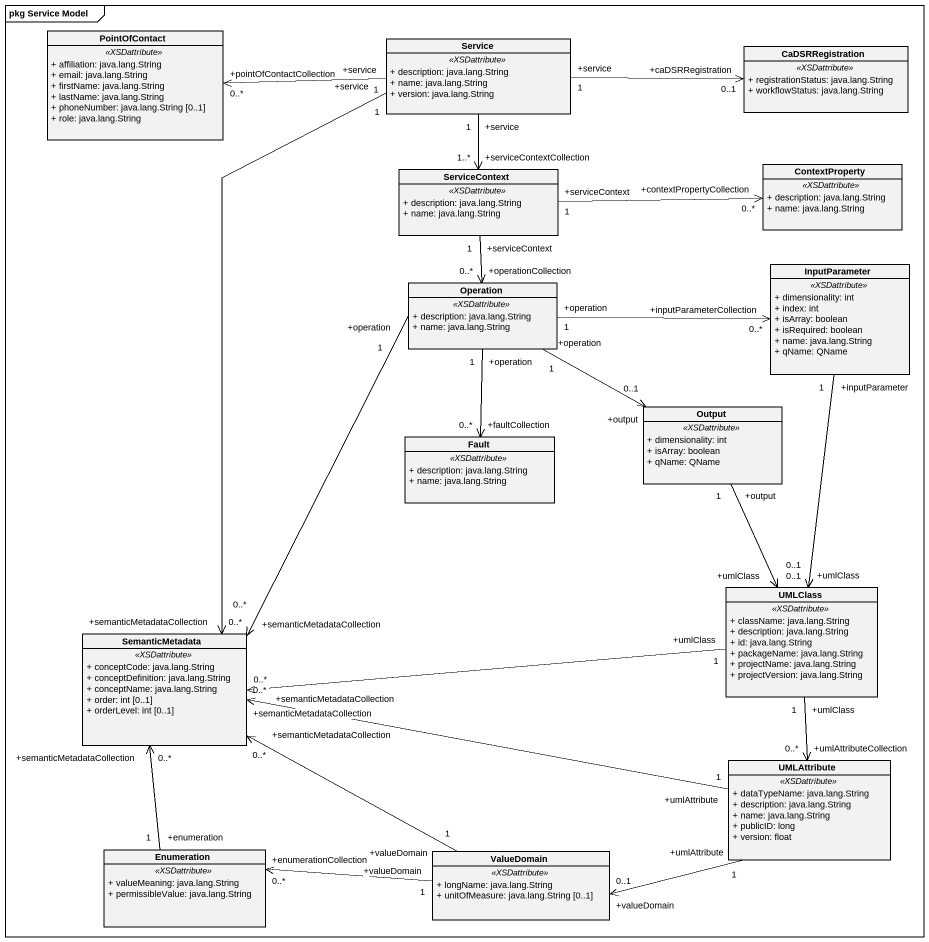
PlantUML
@startuml
mainframe pkg Service Model
hide circle
hide empty members
skinparam classAttributeIconSize 0
class PointOfContact {
  .. <<XSDattribute>> ..
  + affiliation: java.lang.String
  + email: java.lang.String
  + firstName: java.lang.String
  + lastName: java.lang.String
  + phoneNumber: java.lang.String [0..1]
  + role: java.lang.String
}
class Service {
  .. <<XSDattribute>> ..
  + description: java.lang.String
  + name: java.lang.String
  + version: java.lang.String
}
class CaDSRRegistration {
  .. <<XSDattribute>> ..
  + registrationStatus: java.lang.String
  + workflowStatus: java.lang.String
}
class ServiceContext {
  .. <<XSDattribute>> ..
  + description: java.lang.String
  + name: java.lang.String
}
class ContextProperty {
  .. <<XSDattribute>> ..
  + description: java.lang.String
  + name: java.lang.String
}
class Operation {
  .. <<XSDattribute>> ..
  + description: java.lang.String
  + name: java.lang.String
}
class InputParameter {
  .. <<XSDattribute>> ..
  + dimensionality: int
  + index: int
  + isArray: boolean
  + isRequired: boolean
  + name: java.lang.String
  + qName: QName
}
class Output {
  .. <<XSDattribute>> ..
  + dimensionality: int
  + isArray: boolean
  + qName: QName
}
class Fault {
  .. <<XSDattribute>> ..
  + description: java.lang.String
  + name: java.lang.String
}
class UMLClass {
  .. <<XSDattribute>> ..
  + className: java.lang.String
  + description: java.lang.String
  + id: java.lang.String
  + packageName: java.lang.String
  + projectName: java.lang.String
  + projectVersion: java.lang.String
}
class SemanticMetadata {
  .. <<XSDattribute>> ..
  + conceptCode: java.lang.String
  + conceptDefinition: java.lang.String
  + conceptName: java.lang.String
  + order: int [0..1]
  + orderLevel: int [0..1]
}
class UMLAttribute {
  .. <<XSDattribute>> ..
  + dataTypeName: java.lang.String
  + description: java.lang.String
  + name: java.lang.String
  + publicID: long
  + version: float
}
class Enumeration {
  .. <<XSDattribute>> ..
  + valueMeaning: java.lang.String
  + permissibleValue: java.lang.String
}
class ValueDomain {
  .. <<XSDattribute>> ..
  + longName: java.lang.String
  + unitOfMeasure: java.lang.String [0..1]
}
Service "+service\n1" -left-> "+pointOfContactCollection\n0..*" PointOfContact
Service "+service\n1" -right-> "+caDSRRegistration\n0..1" CaDSRRegistration
Service "+service\n1" --> "+serviceContextCollection\n1..*" ServiceContext
Service "+service\n1" --> "+semanticMetadataCollection\n0..*" SemanticMetadata
ServiceContext "+serviceContext\n1" -right-> "+contextPropertyCollection\n0..*" ContextProperty
ServiceContext "+serviceContext\n1" --> "+operationCollection\n0..*" Operation
Operation "+operation\n1" -right-> "+inputParameterCollection\n0..*" InputParameter
Operation "+operation\n1" -right-> "+output\n0..1" Output
Operation "+operation\n1" --> "+faultCollection\n0..*" Fault
Operation "+operation\n1" --> "+semanticMetadataCollection\n0..*" SemanticMetadata
InputParameter "+inputParameter\n1" --> "+umlClass\n0..1" UMLClass
Output "+output\n1" --> "+umlClass\n0..1" UMLClass
UMLClass "+umlClass\n1" -left-> "+semanticMetadataCollection\n0..*" SemanticMetadata
UMLClass "+umlClass\n1" --> "+umlAttributeCollection\n0..*" UMLAttribute
UMLAttribute "+umlAttribute\n1" -left-> "+semanticMetadataCollection\n0..*" SemanticMetadata
UMLAttribute "+umlAttribute\n1" -left-> "+valueDomain\n0..1" ValueDomain
Enumeration "+enumeration\n1" -up-> "+semanticMetadataCollection\n0..*" SemanticMetadata
ValueDomain "+valueDomain\n1" -left-> "+semanticMetadataCollection\n0..*" SemanticMetadata
ValueDomain "+valueDomain\n1" -left-> "+enumerationCollection\n0..*" Enumeration
@enduml
